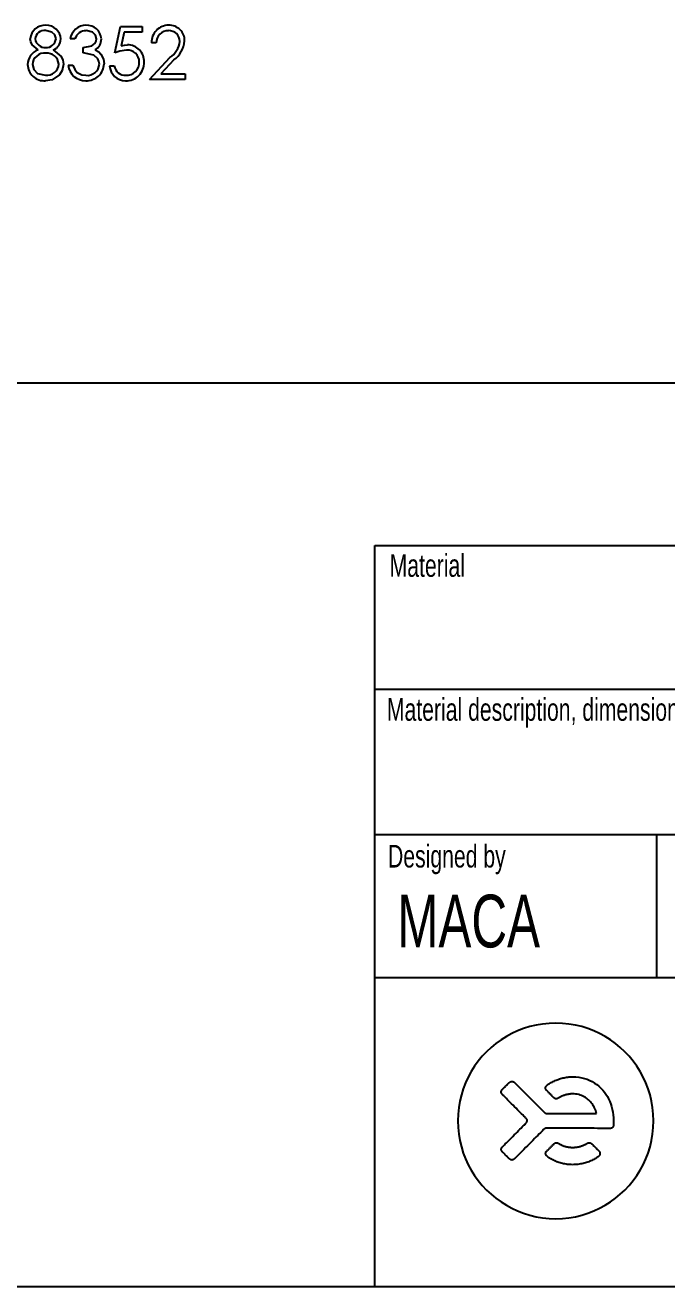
# Model space of a CAD drawing. Extents: x -9 to 415, y 5 to 292.
# Drawn here: x 202.2 to 244.8, y 4.7 to 88.3 of the extents above; entities that cross this region are included whole.
import ezdxf

# ---------------------------------------------------------------- set-up
doc = ezdxf.new("R2010")
doc.units = 0
doc.layers.get('0').update_dxf_attribs({"linetype": 'CONTINUOUS'})
doc.styles.add('SLDTEXTSTYLE2', font='TXT', dxfattribs={"width": 0.7})

msp = doc.modelspace()

# ---------------------------------------------------------------- linework, layer by layer
at = {"color": 7, "linetype": 'CONTINUOUS'}
for p, q in [((208.17, 86.478), (208.529, 88.228)), ((208.529, 88.228), (209.965, 88.228)), ((208.774, 87.869), (208.586, 86.949)), ((209.965, 87.869), (208.774, 87.869)), ((209.965, 88.228), (209.965, 87.869)), ((205.523, 87.42), (205.208, 87.42)), ((210.907, 87.151), (210.593, 87.151)), ((206.061, 86.478), (206.061, 86.837)), ((210.458, 84.728), (211.816, 86.177)), ((205.074, 85.67), (205.388, 85.67)), ((207.811, 85.626), (208.125, 85.626)), ((212.084, 86.022), (211.208, 85.087)), ((212.837, 84.728), (210.458, 84.728)), ((211.208, 85.087), (212.837, 85.087)), ((212.837, 85.087), (212.837, 84.728)), ((51.492, 64.603), (351.492, 64.603)), ((225.389, 53.819), (414.988, 53.819)), ((225.389, 4.66), (225.389, 53.819)), ((225.389, 44.282), (414.988, 44.282)), ((225.389, 34.66), (295.488, 34.66)), ((244.087, 25.16), (244.087, 34.66)), ((225.389, 25.16), (295.488, 25.16)), ((414.988, 4.66), (19.988, 4.66)), ((414.988, 4.66), (225.389, 4.66))]:
    msp.add_line(p, q, dxfattribs=at)
at = {"color": 179, "linetype": 'CONTINUOUS'}
for p, q in [((235.261, 21.786), (234.867, 21.634)), ((235.667, 21.912), (235.261, 21.786)), ((236.084, 22.012), (235.667, 21.912)), ((236.511, 22.084), (236.084, 22.012)), ((236.947, 22.129), (236.511, 22.084)), ((237.39, 22.144), (236.947, 22.129)), ((237.834, 22.129), (237.39, 22.144)), ((238.27, 22.084), (237.834, 22.129)), ((238.697, 22.012), (238.27, 22.084)), ((239.114, 21.912), (238.697, 22.012)), ((239.52, 21.786), (239.114, 21.912)), ((239.914, 21.634), (239.52, 21.786)), ((233.765, 21.036), (233.429, 20.792)), ((234.118, 21.258), (233.765, 21.036)), ((234.486, 21.458), (234.118, 21.258)), ((234.867, 21.634), (234.486, 21.458)), ((240.295, 21.458), (239.914, 21.634)), ((240.663, 21.258), (240.295, 21.458)), ((241.015, 21.036), (240.663, 21.258)), ((241.352, 20.792), (241.015, 21.036)), ((232.806, 20.244), (232.522, 19.942)), ((233.108, 20.528), (232.806, 20.244)), ((233.429, 20.792), (233.108, 20.528)), ((241.673, 20.528), (241.352, 20.792)), ((241.975, 20.244), (241.673, 20.528)), ((242.259, 19.942), (241.975, 20.244)), ((232.014, 19.285), (231.792, 18.932)), ((232.258, 19.622), (232.014, 19.285)), ((232.522, 19.942), (232.258, 19.622)), ((242.523, 19.622), (242.259, 19.942)), ((242.767, 19.285), (242.523, 19.622)), ((242.989, 18.932), (242.767, 19.285)), ((231.592, 18.565), (231.416, 18.183)), ((231.792, 18.932), (231.592, 18.565)), ((237.487, 18.386), (237.56, 18.413)), ((237.56, 18.413), (237.635, 18.439)), ((237.635, 18.439), (237.71, 18.463)), ((237.71, 18.463), (237.787, 18.485)), ((237.787, 18.485), (237.864, 18.505)), ((237.864, 18.505), (237.943, 18.523)), ((237.943, 18.523), (238.022, 18.539)), ((238.022, 18.539), (238.103, 18.553)), ((238.103, 18.553), (238.184, 18.564)), ((238.184, 18.564), (238.265, 18.573)), ((238.265, 18.573), (238.348, 18.58)), ((238.348, 18.58), (238.43, 18.584)), ((238.43, 18.584), (238.513, 18.585)), ((238.513, 18.585), (238.722, 18.578)), ((238.722, 18.578), (238.924, 18.557)), ((238.924, 18.557), (239.118, 18.523)), ((239.118, 18.523), (239.305, 18.476)), ((239.305, 18.476), (239.483, 18.417)), ((239.483, 18.417), (239.654, 18.346)), ((243.189, 18.565), (242.989, 18.932)), ((243.365, 18.183), (243.189, 18.565)), ((231.265, 17.789), (231.138, 17.383)), ((231.416, 18.183), (231.265, 17.789)), ((233.778, 17.593), (233.78, 17.609)), ((233.778, 17.577), (233.778, 17.593)), ((233.779, 17.561), (233.778, 17.577)), ((233.78, 17.609), (233.783, 17.624)), ((233.783, 17.624), (233.787, 17.64)), ((233.787, 17.64), (233.793, 17.656)), ((233.793, 17.656), (233.8, 17.672)), ((233.8, 17.672), (233.808, 17.688)), ((233.808, 17.688), (233.818, 17.704)), ((233.818, 17.704), (233.829, 17.72)), ((233.829, 17.72), (233.841, 17.736)), ((233.841, 17.736), (233.855, 17.752)), ((233.855, 17.752), (233.87, 17.768)), ((233.87, 17.768), (233.873, 17.77)), ((233.873, 17.77), (233.879, 17.776)), ((233.879, 17.776), (233.889, 17.786)), ((233.889, 17.786), (233.902, 17.799)), ((233.902, 17.799), (233.918, 17.814)), ((233.918, 17.814), (233.936, 17.833)), ((233.936, 17.833), (233.957, 17.853)), ((233.957, 17.853), (233.98, 17.875)), ((233.98, 17.875), (234.004, 17.899)), ((234.004, 17.899), (234.029, 17.924)), ((234.029, 17.924), (234.055, 17.949)), ((234.055, 17.949), (234.081, 17.975)), ((234.081, 17.975), (234.107, 18.001)), ((234.107, 18.001), (234.133, 18.026)), ((234.133, 18.026), (234.159, 18.051)), ((234.159, 18.051), (234.183, 18.075)), ((234.183, 18.075), (234.205, 18.097)), ((234.205, 18.097), (234.226, 18.118)), ((234.226, 18.118), (234.245, 18.136)), ((234.245, 18.136), (234.261, 18.152)), ((234.261, 18.152), (234.274, 18.165)), ((234.274, 18.165), (234.284, 18.174)), ((234.284, 18.174), (234.29, 18.18)), ((234.29, 18.18), (234.292, 18.182)), ((234.292, 18.182), (234.308, 18.198)), ((234.308, 18.198), (234.324, 18.212)), ((234.324, 18.212), (234.34, 18.224)), ((234.34, 18.224), (234.356, 18.236)), ((234.356, 18.236), (234.372, 18.246)), ((234.372, 18.246), (234.388, 18.255)), ((234.388, 18.255), (234.404, 18.263)), ((234.404, 18.263), (234.42, 18.269)), ((234.42, 18.269), (234.436, 18.274)), ((234.436, 18.274), (234.452, 18.278)), ((234.452, 18.278), (234.468, 18.28)), ((234.468, 18.28), (234.484, 18.281)), ((234.484, 18.281), (234.5, 18.281)), ((234.5, 18.281), (234.516, 18.279)), ((234.516, 18.279), (234.532, 18.276)), ((234.532, 18.276), (234.548, 18.272)), ((234.548, 18.272), (234.564, 18.266)), ((234.564, 18.266), (234.58, 18.259)), ((234.58, 18.259), (234.596, 18.251)), ((234.596, 18.251), (234.612, 18.241)), ((234.612, 18.241), (234.628, 18.23)), ((234.628, 18.23), (234.644, 18.218)), ((234.644, 18.218), (234.66, 18.204)), ((234.66, 18.204), (234.676, 18.188)), ((234.676, 18.188), (234.686, 18.179)), ((234.686, 18.179), (234.714, 18.15)), ((234.714, 18.15), (234.759, 18.105)), ((234.759, 18.105), (234.82, 18.045)), ((234.82, 18.045), (234.893, 17.971)), ((234.893, 17.971), (234.979, 17.885)), ((234.979, 17.885), (235.075, 17.789)), ((235.075, 17.789), (235.179, 17.685)), ((235.179, 17.685), (235.29, 17.574)), ((235.29, 17.574), (235.406, 17.458)), ((236.713, 17.839), (236.714, 17.854)), ((236.714, 17.825), (236.713, 17.839)), ((236.714, 17.854), (236.715, 17.867)), ((236.715, 17.81), (236.714, 17.825)), ((236.715, 17.867), (236.718, 17.881)), ((236.718, 17.795), (236.715, 17.81)), ((236.718, 17.881), (236.722, 17.894)), ((236.723, 17.78), (236.718, 17.795)), ((236.722, 17.894), (236.727, 17.907)), ((236.729, 17.765), (236.723, 17.78)), ((236.727, 17.907), (236.732, 17.92)), ((236.736, 17.749), (236.729, 17.765)), ((236.732, 17.92), (236.739, 17.932)), ((236.745, 17.734), (236.736, 17.749)), ((236.739, 17.932), (236.746, 17.944)), ((236.756, 17.718), (236.745, 17.734)), ((236.746, 17.944), (236.754, 17.956)), ((236.754, 17.956), (236.762, 17.967)), ((236.768, 17.702), (236.756, 17.718)), ((236.762, 17.967), (236.771, 17.977)), ((236.782, 17.686), (236.768, 17.702)), ((236.771, 17.977), (236.781, 17.988)), ((236.781, 17.988), (236.791, 17.997)), ((236.785, 17.683), (236.782, 17.686)), ((236.792, 17.676), (236.785, 17.683)), ((236.791, 17.997), (236.801, 18.007)), ((236.804, 17.664), (236.792, 17.676)), ((236.8, 18.008), (236.852, 18.046)), ((236.819, 17.648), (236.804, 17.664)), ((236.838, 17.629), (236.819, 17.648)), ((236.861, 17.607), (236.838, 17.629)), ((236.852, 18.046), (236.907, 18.085)), ((236.885, 17.582), (236.861, 17.607)), ((236.912, 17.554), (236.885, 17.582)), ((236.907, 18.085), (236.963, 18.122)), ((236.963, 18.122), (237.022, 18.159)), ((237.022, 18.159), (237.083, 18.195)), ((237.083, 18.195), (237.146, 18.23)), ((237.146, 18.23), (237.211, 18.263)), ((237.211, 18.263), (237.278, 18.296)), ((237.278, 18.296), (237.346, 18.328)), ((237.346, 18.328), (237.416, 18.358)), ((237.416, 18.358), (237.487, 18.386)), ((239.654, 18.346), (239.817, 18.264)), ((239.817, 18.264), (239.972, 18.172)), ((239.972, 18.172), (240.119, 18.069)), ((240.119, 18.069), (240.257, 17.957)), ((240.257, 17.957), (240.386, 17.836)), ((240.386, 17.836), (240.507, 17.706)), ((240.507, 17.706), (240.619, 17.569)), ((240.619, 17.569), (240.721, 17.424)), ((243.516, 17.789), (243.365, 18.183)), ((243.643, 17.383), (243.516, 17.789)), ((231.038, 16.966), (230.966, 16.539)), ((231.138, 17.383), (231.038, 16.966)), ((233.782, 17.545), (233.779, 17.561)), ((233.785, 17.529), (233.782, 17.545)), ((233.791, 17.513), (233.785, 17.529)), ((233.797, 17.497), (233.791, 17.513)), ((233.805, 17.481), (233.797, 17.497)), ((233.814, 17.465), (233.805, 17.481)), ((233.824, 17.449), (233.814, 17.465)), ((233.835, 17.433), (233.824, 17.449)), ((233.848, 17.417), (233.835, 17.433)), ((233.862, 17.401), (233.848, 17.417)), ((233.877, 17.385), (233.862, 17.401)), ((233.885, 17.377), (233.877, 17.385)), ((233.908, 17.354), (233.885, 17.377)), ((233.945, 17.317), (233.908, 17.354)), ((233.994, 17.268), (233.945, 17.317)), ((234.054, 17.208), (233.994, 17.268)), ((234.123, 17.138), (234.054, 17.208)), ((234.2, 17.06), (234.123, 17.138)), ((234.285, 16.976), (234.2, 17.06)), ((234.375, 16.886), (234.285, 16.976)), ((234.469, 16.791), (234.375, 16.886)), ((234.565, 16.694), (234.469, 16.791)), ((235.406, 17.458), (235.525, 17.339)), ((235.525, 17.339), (235.646, 17.218)), ((235.646, 17.218), (235.767, 17.097)), ((235.767, 17.097), (235.887, 16.978)), ((235.887, 16.978), (236.003, 16.862)), ((236.003, 16.862), (236.113, 16.751)), ((236.113, 16.751), (236.218, 16.647)), ((236.941, 17.525), (236.912, 17.554)), ((236.971, 17.495), (236.941, 17.525)), ((237.002, 17.464), (236.971, 17.495)), ((237.033, 17.432), (237.002, 17.464)), ((237.064, 17.4), (237.033, 17.432)), ((237.095, 17.369), (237.064, 17.4)), ((237.125, 17.339), (237.095, 17.369)), ((237.154, 17.31), (237.125, 17.339)), ((237.181, 17.283), (237.154, 17.31)), ((237.205, 17.258), (237.181, 17.283)), ((237.228, 17.235), (237.205, 17.258)), ((237.247, 17.216), (237.228, 17.235)), ((237.262, 17.2), (237.247, 17.216)), ((237.274, 17.188), (237.262, 17.2)), ((237.281, 17.181), (237.274, 17.188)), ((237.284, 17.178), (237.281, 17.181)), ((237.294, 17.169), (237.284, 17.178)), ((237.304, 17.16), (237.294, 17.169)), ((237.315, 17.153), (237.304, 17.16)), ((237.326, 17.146), (237.315, 17.153)), ((237.337, 17.14), (237.326, 17.146)), ((237.349, 17.134), (237.337, 17.14)), ((237.36, 17.13), (237.349, 17.134)), ((237.372, 17.126), (237.36, 17.13)), ((237.384, 17.124), (237.372, 17.126)), ((237.396, 17.122), (237.384, 17.124)), ((237.408, 17.12), (237.396, 17.122)), ((237.42, 17.12), (237.408, 17.12)), ((237.432, 17.12), (237.42, 17.12)), ((237.444, 17.121), (237.432, 17.12)), ((237.456, 17.123), (237.444, 17.121)), ((237.468, 17.125), (237.456, 17.123)), ((237.48, 17.128), (237.468, 17.125)), ((237.492, 17.132), (237.48, 17.128)), ((237.503, 17.136), (237.492, 17.132)), ((237.515, 17.141), (237.503, 17.136)), ((237.526, 17.146), (237.515, 17.141)), ((237.537, 17.152), (237.526, 17.146)), ((237.548, 17.159), (237.537, 17.152)), ((237.558, 17.166), (237.548, 17.159)), ((237.588, 17.184), (237.559, 17.165)), ((237.559, 17.165), (237.559, 17.166)), ((237.559, 17.166), (237.559, 17.166)), ((237.559, 17.166), (237.559, 17.166)), ((237.559, 17.166), (237.559, 17.166)), ((237.559, 17.165), (237.559, 17.165)), ((237.559, 17.165), (237.559, 17.165)), ((237.619, 17.202), (237.588, 17.184)), ((237.651, 17.221), (237.619, 17.202)), ((237.685, 17.239), (237.651, 17.221)), ((237.72, 17.257), (237.685, 17.239)), ((237.757, 17.274), (237.72, 17.257)), ((237.794, 17.291), (237.757, 17.274)), ((237.833, 17.307), (237.794, 17.291)), ((237.872, 17.322), (237.833, 17.307)), ((237.913, 17.337), (237.872, 17.322)), ((237.954, 17.352), (237.913, 17.337)), ((237.996, 17.365), (237.954, 17.352)), ((238.038, 17.378), (237.996, 17.365)), ((238.081, 17.39), (238.038, 17.378)), ((238.124, 17.401), (238.081, 17.39)), ((238.167, 17.411), (238.124, 17.401)), ((238.211, 17.42), (238.167, 17.411)), ((238.254, 17.428), (238.211, 17.42)), ((238.297, 17.435), (238.254, 17.428)), ((238.34, 17.441), (238.297, 17.435)), ((238.383, 17.445), (238.34, 17.441)), ((238.425, 17.449), (238.383, 17.445)), ((238.466, 17.451), (238.425, 17.449)), ((238.507, 17.451), (238.466, 17.451)), ((238.616, 17.448), (238.507, 17.451)), ((238.722, 17.438), (238.616, 17.448)), ((238.823, 17.423), (238.722, 17.438)), ((238.921, 17.401), (238.823, 17.423)), ((239.015, 17.374), (238.921, 17.401)), ((239.106, 17.342), (239.015, 17.374)), ((239.192, 17.305), (239.106, 17.342)), ((239.275, 17.263), (239.192, 17.305)), ((239.354, 17.216), (239.275, 17.263)), ((239.43, 17.166), (239.354, 17.216)), ((239.501, 17.111), (239.43, 17.166)), ((239.569, 17.052), (239.501, 17.111)), ((239.633, 16.991), (239.569, 17.052)), ((239.693, 16.926), (239.633, 16.991)), ((239.75, 16.858), (239.693, 16.926)), ((239.802, 16.787), (239.75, 16.858)), ((239.851, 16.714), (239.802, 16.787)), ((240.721, 17.424), (240.815, 17.272)), ((240.815, 17.272), (240.899, 17.114)), ((240.899, 17.114), (240.975, 16.95)), ((240.975, 16.95), (241.04, 16.78)), ((241.04, 16.78), (241.096, 16.606)), ((243.742, 16.966), (243.643, 17.383)), ((243.815, 16.539), (243.742, 16.966)), ((230.922, 16.104), (230.907, 15.66)), ((230.966, 16.539), (230.922, 16.104)), ((234.663, 16.596), (234.565, 16.694)), ((234.761, 16.498), (234.663, 16.596)), ((234.858, 16.401), (234.761, 16.498)), ((234.952, 16.306), (234.858, 16.401)), ((235.042, 16.216), (234.952, 16.306)), ((235.126, 16.132), (235.042, 16.216)), ((235.204, 16.054), (235.126, 16.132)), ((235.273, 15.984), (235.204, 16.054)), ((235.333, 15.924), (235.273, 15.984)), ((235.382, 15.875), (235.333, 15.924)), ((236.218, 16.647), (236.313, 16.551)), ((236.313, 16.551), (236.399, 16.465)), ((236.399, 16.465), (236.473, 16.391)), ((236.473, 16.391), (236.533, 16.331)), ((236.533, 16.331), (236.578, 16.286)), ((236.578, 16.286), (236.607, 16.257)), ((236.607, 16.257), (236.617, 16.248)), ((236.617, 16.248), (236.624, 16.241)), ((236.624, 16.241), (236.63, 16.234)), ((236.63, 16.234), (236.637, 16.227)), ((236.637, 16.227), (236.643, 16.221)), ((236.643, 16.221), (236.65, 16.215)), ((236.65, 16.215), (236.656, 16.21)), ((236.656, 16.21), (236.662, 16.204)), ((236.662, 16.204), (236.669, 16.199)), ((236.669, 16.199), (236.675, 16.194)), ((236.675, 16.194), (236.682, 16.189)), ((236.682, 16.189), (236.688, 16.185)), ((236.688, 16.185), (236.695, 16.181)), ((236.695, 16.181), (236.702, 16.177)), ((236.702, 16.177), (236.709, 16.173)), ((236.709, 16.173), (236.717, 16.17)), ((236.717, 16.17), (236.725, 16.167)), ((236.725, 16.167), (236.733, 16.165)), ((236.733, 16.165), (236.742, 16.163)), ((236.742, 16.163), (236.752, 16.161)), ((236.752, 16.161), (236.761, 16.159)), ((236.761, 16.159), (236.772, 16.158)), ((236.772, 16.158), (236.782, 16.157)), ((236.782, 16.157), (236.794, 16.156)), ((236.794, 16.156), (236.806, 16.156)), ((236.806, 16.156), (236.835, 16.156)), ((236.835, 16.156), (236.893, 16.156)), ((236.893, 16.156), (236.977, 16.156)), ((236.977, 16.156), (237.086, 16.157)), ((237.086, 16.157), (237.215, 16.157)), ((237.215, 16.157), (237.363, 16.157)), ((237.363, 16.157), (237.527, 16.157)), ((237.527, 16.157), (237.703, 16.157)), ((237.703, 16.157), (237.89, 16.157)), ((237.89, 16.157), (238.085, 16.158)), ((238.085, 16.158), (238.284, 16.158)), ((238.284, 16.158), (238.486, 16.158)), ((238.486, 16.158), (238.687, 16.158)), ((238.687, 16.158), (238.885, 16.158)), ((238.885, 16.158), (239.077, 16.159)), ((239.077, 16.159), (239.26, 16.159)), ((239.26, 16.159), (239.432, 16.159)), ((239.432, 16.159), (239.589, 16.159)), ((239.589, 16.159), (239.73, 16.159)), ((239.73, 16.159), (239.851, 16.159)), ((239.896, 16.639), (239.851, 16.714)), ((239.851, 16.159), (239.95, 16.16)), ((239.938, 16.562), (239.896, 16.639)), ((239.975, 16.484), (239.938, 16.562)), ((239.95, 16.16), (240.025, 16.16)), ((240.009, 16.404), (239.975, 16.484)), ((240.039, 16.323), (240.009, 16.404)), ((240.025, 16.16), (240.071, 16.16)), ((240.065, 16.242), (240.039, 16.323)), ((240.087, 16.16), (240.065, 16.242)), ((240.071, 16.16), (240.087, 16.16)), ((241.096, 16.606), (241.142, 16.428)), ((241.142, 16.428), (241.178, 16.246)), ((241.178, 16.246), (241.204, 16.06)), ((241.204, 16.06), (241.219, 15.873)), ((243.859, 16.104), (243.815, 16.539)), ((243.874, 15.66), (243.859, 16.104)), ((230.907, 15.66), (230.922, 15.216)), ((230.922, 15.216), (230.966, 14.78)), ((234.926, 15.014), (235.014, 15.101)), ((235.014, 15.101), (235.096, 15.184)), ((235.096, 15.184), (235.172, 15.26)), ((235.172, 15.26), (235.239, 15.328)), ((235.239, 15.328), (235.298, 15.386)), ((235.298, 15.386), (235.345, 15.434)), ((235.345, 15.434), (235.381, 15.47)), ((235.381, 15.47), (235.403, 15.492)), ((235.419, 15.838), (235.382, 15.875)), ((235.403, 15.492), (235.411, 15.5)), ((235.411, 15.5), (235.421, 15.511)), ((235.442, 15.815), (235.419, 15.838)), ((235.421, 15.511), (235.431, 15.522)), ((235.431, 15.522), (235.44, 15.533)), ((235.44, 15.533), (235.449, 15.545)), ((235.45, 15.807), (235.442, 15.815)), ((235.449, 15.545), (235.457, 15.558)), ((235.46, 15.796), (235.45, 15.807)), ((235.457, 15.558), (235.465, 15.57)), ((235.469, 15.785), (235.46, 15.796)), ((235.465, 15.57), (235.471, 15.583)), ((235.476, 15.773), (235.469, 15.785)), ((235.471, 15.583), (235.477, 15.597)), ((235.482, 15.76), (235.476, 15.773)), ((235.477, 15.597), (235.483, 15.61)), ((235.488, 15.747), (235.482, 15.76)), ((235.483, 15.61), (235.487, 15.624)), ((235.487, 15.624), (235.491, 15.638)), ((235.492, 15.734), (235.488, 15.747)), ((235.491, 15.638), (235.494, 15.652)), ((235.495, 15.721), (235.492, 15.734)), ((235.494, 15.652), (235.496, 15.666)), ((235.496, 15.707), (235.495, 15.721)), ((235.497, 15.694), (235.496, 15.707)), ((235.496, 15.666), (235.497, 15.68)), ((235.497, 15.68), (235.497, 15.694)), ((236.593, 15.084), (236.565, 15.056)), ((236.603, 15.094), (236.593, 15.084)), ((236.611, 15.102), (236.603, 15.094)), ((236.62, 15.11), (236.611, 15.102)), ((236.628, 15.117), (236.62, 15.11)), ((236.636, 15.124), (236.628, 15.117)), ((236.644, 15.13), (236.636, 15.124)), ((236.652, 15.136), (236.644, 15.13)), ((236.66, 15.142), (236.652, 15.136)), ((236.669, 15.147), (236.66, 15.142)), ((236.677, 15.152), (236.669, 15.147)), ((236.685, 15.156), (236.677, 15.152)), ((236.693, 15.161), (236.685, 15.156)), ((236.702, 15.164), (236.693, 15.161)), ((236.71, 15.168), (236.702, 15.164)), ((236.719, 15.171), (236.71, 15.168)), ((236.728, 15.173), (236.719, 15.171)), ((236.736, 15.176), (236.728, 15.173)), ((236.745, 15.178), (236.736, 15.176)), ((236.755, 15.18), (236.745, 15.178)), ((236.764, 15.181), (236.755, 15.18)), ((236.773, 15.182), (236.764, 15.181)), ((236.783, 15.183), (236.773, 15.182)), ((236.793, 15.184), (236.783, 15.183)), ((236.803, 15.184), (236.793, 15.184)), ((236.813, 15.185), (236.803, 15.184)), ((236.846, 15.184), (236.813, 15.185)), ((236.917, 15.184), (236.846, 15.184)), ((237.023, 15.184), (236.917, 15.184)), ((237.159, 15.183), (237.023, 15.184)), ((237.323, 15.182), (237.159, 15.183)), ((237.51, 15.181), (237.323, 15.182)), ((237.718, 15.18), (237.51, 15.181)), ((237.943, 15.178), (237.718, 15.18)), ((238.181, 15.177), (237.943, 15.178)), ((238.429, 15.176), (238.181, 15.177)), ((238.684, 15.174), (238.429, 15.176)), ((238.941, 15.173), (238.684, 15.174)), ((239.198, 15.171), (238.941, 15.173)), ((239.45, 15.17), (239.198, 15.171)), ((239.696, 15.168), (239.45, 15.17)), ((239.93, 15.167), (239.696, 15.168)), ((240.15, 15.166), (239.93, 15.167)), ((240.351, 15.164), (240.15, 15.166)), ((240.532, 15.163), (240.351, 15.164)), ((240.687, 15.162), (240.532, 15.163)), ((240.814, 15.162), (240.687, 15.162)), ((240.909, 15.161), (240.814, 15.162)), ((240.968, 15.161), (240.909, 15.161)), ((240.989, 15.161), (240.968, 15.161)), ((241.004, 15.161), (240.989, 15.161)), ((241.019, 15.162), (241.004, 15.161)), ((241.033, 15.164), (241.019, 15.162)), ((241.047, 15.166), (241.033, 15.164)), ((241.061, 15.169), (241.047, 15.166)), ((241.074, 15.173), (241.061, 15.169)), ((241.087, 15.177), (241.074, 15.173)), ((241.099, 15.182), (241.087, 15.177)), ((241.111, 15.188), (241.099, 15.182)), ((241.123, 15.195), (241.111, 15.188)), ((241.134, 15.202), (241.123, 15.195)), ((241.144, 15.21), (241.134, 15.202)), ((241.154, 15.218), (241.144, 15.21)), ((241.163, 15.227), (241.154, 15.218)), ((241.171, 15.238), (241.163, 15.227)), ((241.179, 15.248), (241.171, 15.238)), ((241.187, 15.26), (241.179, 15.248)), ((241.193, 15.272), (241.187, 15.26)), ((241.199, 15.285), (241.193, 15.272)), ((241.204, 15.298), (241.199, 15.285)), ((241.209, 15.313), (241.204, 15.298)), ((241.213, 15.328), (241.209, 15.313)), ((241.215, 15.344), (241.213, 15.328)), ((241.218, 15.36), (241.215, 15.344)), ((241.219, 15.45), (241.218, 15.435)), ((241.218, 15.435), (241.218, 15.421)), ((241.218, 15.421), (241.218, 15.406)), ((241.218, 15.406), (241.218, 15.391)), ((241.218, 15.391), (241.218, 15.376)), ((241.218, 15.376), (241.218, 15.36)), ((241.219, 15.873), (241.224, 15.683)), ((241.22, 15.492), (241.219, 15.478)), ((241.219, 15.478), (241.219, 15.464)), ((241.219, 15.464), (241.219, 15.45)), ((241.221, 15.519), (241.22, 15.505)), ((241.22, 15.505), (241.22, 15.492)), ((241.222, 15.559), (241.221, 15.546)), ((241.221, 15.546), (241.221, 15.532)), ((241.221, 15.532), (241.221, 15.519)), ((241.223, 15.585), (241.222, 15.572)), ((241.222, 15.572), (241.222, 15.559)), ((241.224, 15.622), (241.223, 15.61)), ((241.223, 15.61), (241.223, 15.597)), ((241.223, 15.597), (241.223, 15.585)), ((241.224, 15.683), (241.224, 15.671)), ((241.224, 15.671), (241.224, 15.659)), ((241.224, 15.659), (241.224, 15.647)), ((241.224, 15.647), (241.224, 15.635)), ((241.224, 15.635), (241.224, 15.622)), ((243.815, 14.78), (243.859, 15.216)), ((243.859, 15.216), (243.874, 15.66)), ((230.966, 14.78), (231.038, 14.353)), ((231.038, 14.353), (231.138, 13.936)), ((234.118, 14.202), (234.193, 14.278)), ((234.193, 14.278), (234.276, 14.361)), ((234.276, 14.361), (234.363, 14.449)), ((234.363, 14.449), (234.455, 14.541)), ((234.455, 14.541), (234.549, 14.635)), ((234.549, 14.635), (234.645, 14.731)), ((234.645, 14.731), (234.74, 14.827)), ((234.74, 14.827), (234.834, 14.922)), ((234.834, 14.922), (234.926, 15.014)), ((235.757, 14.247), (235.636, 14.126)), ((235.875, 14.366), (235.757, 14.247)), ((235.991, 14.482), (235.875, 14.366)), ((236.102, 14.592), (235.991, 14.482)), ((236.205, 14.696), (236.102, 14.592)), ((236.301, 14.792), (236.205, 14.696)), ((236.386, 14.877), (236.301, 14.792)), ((236.46, 14.951), (236.386, 14.877)), ((236.52, 15.011), (236.46, 14.951)), ((236.565, 15.056), (236.52, 15.011)), ((243.643, 13.936), (243.742, 14.353)), ((243.742, 14.353), (243.815, 14.78)), ((231.138, 13.936), (231.265, 13.53)), ((231.265, 13.53), (231.416, 13.136)), ((233.782, 13.77), (233.783, 13.786)), ((233.783, 13.754), (233.782, 13.77)), ((233.783, 13.786), (233.785, 13.802)), ((233.785, 13.738), (233.783, 13.754)), ((233.785, 13.802), (233.788, 13.818)), ((233.788, 13.723), (233.785, 13.738)), ((233.788, 13.818), (233.793, 13.834)), ((233.793, 13.707), (233.788, 13.723)), ((233.793, 13.834), (233.799, 13.85)), ((233.798, 13.691), (233.793, 13.707)), ((233.806, 13.675), (233.798, 13.691)), ((233.799, 13.85), (233.806, 13.866)), ((233.806, 13.866), (233.815, 13.882)), ((233.814, 13.659), (233.806, 13.675)), ((233.824, 13.643), (233.814, 13.659)), ((233.815, 13.882), (233.825, 13.898)), ((233.836, 13.627), (233.824, 13.643)), ((233.825, 13.898), (233.836, 13.914)), ((233.836, 13.914), (233.849, 13.93)), ((233.848, 13.611), (233.836, 13.627)), ((233.862, 13.595), (233.848, 13.611)), ((233.849, 13.93), (233.863, 13.946)), ((233.877, 13.579), (233.862, 13.595)), ((233.863, 13.946), (233.878, 13.962)), ((233.879, 13.577), (233.877, 13.579)), ((233.878, 13.962), (233.886, 13.97)), ((233.885, 13.571), (233.879, 13.577)), ((233.895, 13.561), (233.885, 13.571)), ((233.886, 13.97), (233.908, 13.992)), ((233.908, 13.548), (233.895, 13.561)), ((233.908, 13.992), (233.944, 14.028)), ((233.924, 13.532), (233.908, 13.548)), ((233.942, 13.514), (233.924, 13.532)), ((233.962, 13.494), (233.942, 13.514)), ((233.944, 14.028), (233.992, 14.076)), ((233.985, 13.471), (233.962, 13.494)), ((234.008, 13.448), (233.985, 13.471)), ((233.992, 14.076), (234.05, 14.134)), ((234.033, 13.423), (234.008, 13.448)), ((234.059, 13.397), (234.033, 13.423)), ((234.05, 14.134), (234.118, 14.202)), ((234.085, 13.372), (234.059, 13.397)), ((234.971, 13.461), (234.886, 13.375)), ((235.067, 13.556), (234.971, 13.461)), ((235.17, 13.66), (235.067, 13.556)), ((235.281, 13.771), (235.17, 13.66)), ((235.396, 13.887), (235.281, 13.771)), ((235.515, 14.006), (235.396, 13.887)), ((235.636, 14.126), (235.515, 14.006)), ((236.723, 13.529), (236.725, 13.543)), ((236.723, 13.515), (236.723, 13.529)), ((236.723, 13.501), (236.723, 13.515)), ((236.724, 13.487), (236.723, 13.501)), ((236.726, 13.473), (236.724, 13.487)), ((236.725, 13.543), (236.727, 13.556)), ((236.728, 13.458), (236.726, 13.473)), ((236.727, 13.556), (236.73, 13.568)), ((236.731, 13.444), (236.728, 13.458)), ((236.73, 13.568), (236.733, 13.58)), ((236.734, 13.431), (236.731, 13.444)), ((236.733, 13.58), (236.738, 13.591)), ((236.739, 13.417), (236.734, 13.431)), ((236.738, 13.591), (236.743, 13.602)), ((236.743, 13.404), (236.739, 13.417)), ((236.743, 13.602), (236.749, 13.611)), ((236.749, 13.392), (236.743, 13.404)), ((236.749, 13.611), (236.757, 13.619)), ((236.755, 13.38), (236.749, 13.392)), ((236.757, 13.619), (236.759, 13.622)), ((236.759, 13.622), (236.768, 13.63)), ((236.768, 13.63), (236.781, 13.643)), ((236.781, 13.643), (236.798, 13.66)), ((236.798, 13.66), (236.82, 13.682)), ((236.82, 13.682), (236.844, 13.706)), ((236.844, 13.706), (236.872, 13.734)), ((236.872, 13.734), (236.902, 13.763)), ((236.902, 13.763), (236.934, 13.795)), ((236.934, 13.795), (236.968, 13.829)), ((236.968, 13.829), (237.002, 13.863)), ((237.002, 13.863), (237.037, 13.898)), ((237.037, 13.898), (237.072, 13.932)), ((237.072, 13.932), (237.107, 13.967)), ((237.107, 13.967), (237.14, 14)), ((237.14, 14), (237.172, 14.032)), ((237.172, 14.032), (237.203, 14.062)), ((237.203, 14.062), (237.23, 14.089)), ((237.23, 14.089), (237.255, 14.114)), ((237.255, 14.114), (237.276, 14.135)), ((237.276, 14.135), (237.294, 14.152)), ((237.294, 14.152), (237.307, 14.165)), ((237.307, 14.165), (237.315, 14.173)), ((237.315, 14.173), (237.318, 14.176)), ((237.318, 14.176), (237.324, 14.182)), ((237.324, 14.182), (237.331, 14.188)), ((237.331, 14.188), (237.339, 14.192)), ((237.339, 14.192), (237.348, 14.197)), ((237.348, 14.197), (237.357, 14.2)), ((237.357, 14.2), (237.367, 14.204)), ((237.367, 14.204), (237.377, 14.206)), ((237.377, 14.206), (237.388, 14.208)), ((237.388, 14.208), (237.399, 14.21)), ((237.399, 14.21), (237.41, 14.211)), ((237.41, 14.211), (237.422, 14.212)), ((237.422, 14.212), (237.434, 14.212)), ((237.434, 14.212), (237.445, 14.211)), ((237.445, 14.211), (237.457, 14.21)), ((237.457, 14.21), (237.469, 14.209)), ((237.469, 14.209), (237.481, 14.207)), ((237.481, 14.207), (237.492, 14.205)), ((237.492, 14.205), (237.504, 14.203)), ((237.504, 14.203), (237.515, 14.2)), ((237.515, 14.2), (237.526, 14.196)), ((237.526, 14.196), (237.536, 14.192)), ((237.536, 14.192), (237.546, 14.188)), ((237.546, 14.188), (237.556, 14.184)), ((237.556, 14.184), (237.564, 14.179)), ((237.564, 14.179), (237.598, 14.159)), ((237.598, 14.159), (237.631, 14.14)), ((237.631, 14.14), (237.665, 14.121)), ((237.665, 14.121), (237.7, 14.103)), ((237.7, 14.103), (237.735, 14.085)), ((237.735, 14.085), (237.77, 14.068)), ((237.77, 14.068), (237.806, 14.052)), ((237.806, 14.052), (237.843, 14.036)), ((237.843, 14.036), (237.88, 14.021)), ((237.88, 14.021), (237.917, 14.007)), ((237.917, 14.007), (237.955, 13.993)), ((237.955, 13.993), (237.994, 13.981)), ((237.994, 13.981), (238.034, 13.969)), ((238.034, 13.969), (238.074, 13.958)), ((238.074, 13.958), (238.115, 13.947)), ((238.115, 13.947), (238.156, 13.938)), ((238.156, 13.938), (238.199, 13.93)), ((238.199, 13.93), (238.242, 13.922)), ((238.242, 13.922), (238.285, 13.916)), ((238.285, 13.916), (238.33, 13.911)), ((238.33, 13.911), (238.376, 13.907)), ((238.376, 13.907), (238.422, 13.904)), ((238.422, 13.904), (238.469, 13.902)), ((238.469, 13.902), (238.517, 13.901)), ((238.517, 13.901), (238.567, 13.902)), ((238.567, 13.902), (238.616, 13.904)), ((238.616, 13.904), (238.663, 13.907)), ((238.663, 13.907), (238.71, 13.911)), ((238.71, 13.911), (238.756, 13.917)), ((238.756, 13.917), (238.801, 13.923)), ((238.801, 13.923), (238.846, 13.931)), ((238.846, 13.931), (238.889, 13.94)), ((238.889, 13.94), (238.932, 13.949)), ((238.932, 13.949), (238.974, 13.959)), ((238.974, 13.959), (239.014, 13.971)), ((239.014, 13.971), (239.055, 13.983)), ((239.055, 13.983), (239.094, 13.996)), ((239.094, 13.996), (239.132, 14.009)), ((239.132, 14.009), (239.17, 14.023)), ((239.17, 14.023), (239.207, 14.038)), ((239.207, 14.038), (239.243, 14.054)), ((239.243, 14.054), (239.278, 14.07)), ((239.278, 14.07), (239.313, 14.086)), ((239.313, 14.086), (239.347, 14.103)), ((239.347, 14.103), (239.38, 14.12)), ((239.38, 14.12), (239.412, 14.138)), ((239.412, 14.138), (239.444, 14.155)), ((239.444, 14.155), (239.475, 14.174)), ((239.475, 14.174), (239.484, 14.18)), ((239.484, 14.18), (239.494, 14.186)), ((239.494, 14.186), (239.504, 14.191)), ((239.504, 14.191), (239.515, 14.196)), ((239.515, 14.196), (239.527, 14.201)), ((239.527, 14.201), (239.539, 14.204)), ((239.539, 14.204), (239.551, 14.207)), ((239.551, 14.207), (239.563, 14.21)), ((239.563, 14.21), (239.576, 14.212)), ((239.576, 14.212), (239.588, 14.214)), ((239.588, 14.214), (239.601, 14.215)), ((239.601, 14.215), (239.614, 14.215)), ((239.614, 14.215), (239.627, 14.215)), ((239.627, 14.215), (239.639, 14.214)), ((239.639, 14.214), (239.651, 14.212)), ((239.651, 14.212), (239.663, 14.21)), ((239.663, 14.21), (239.675, 14.208)), ((239.675, 14.208), (239.686, 14.205)), ((239.686, 14.205), (239.697, 14.201)), ((239.697, 14.201), (239.707, 14.196)), ((239.707, 14.196), (239.717, 14.191)), ((239.717, 14.191), (239.726, 14.185)), ((239.726, 14.185), (239.734, 14.179)), ((239.734, 14.179), (239.742, 14.172)), ((239.742, 14.172), (239.744, 14.169)), ((239.744, 14.169), (239.752, 14.162)), ((239.752, 14.162), (239.764, 14.149)), ((239.764, 14.149), (239.781, 14.133)), ((239.781, 14.133), (239.801, 14.113)), ((239.801, 14.113), (239.824, 14.09)), ((239.824, 14.09), (239.85, 14.064)), ((239.85, 14.064), (239.879, 14.036)), ((239.879, 14.036), (239.909, 14.006)), ((239.909, 14.006), (239.941, 13.975)), ((239.941, 13.975), (239.973, 13.943)), ((239.973, 13.943), (240.006, 13.91)), ((240.006, 13.91), (240.039, 13.878)), ((240.039, 13.878), (240.072, 13.846)), ((240.072, 13.846), (240.103, 13.814)), ((240.103, 13.814), (240.133, 13.784)), ((240.133, 13.784), (240.162, 13.756)), ((240.162, 13.756), (240.188, 13.731)), ((240.188, 13.731), (240.211, 13.708)), ((240.211, 13.708), (240.231, 13.688)), ((240.231, 13.688), (240.248, 13.671)), ((240.248, 13.671), (240.26, 13.659)), ((240.26, 13.659), (240.268, 13.652)), ((240.268, 13.652), (240.271, 13.649)), ((240.271, 13.649), (240.28, 13.639)), ((240.28, 13.639), (240.288, 13.628)), ((240.288, 13.628), (240.296, 13.616)), ((240.301, 13.389), (240.294, 13.375)), ((240.296, 13.616), (240.302, 13.603)), ((240.307, 13.404), (240.301, 13.389)), ((240.302, 13.603), (240.308, 13.59)), ((240.312, 13.419), (240.307, 13.404)), ((240.308, 13.59), (240.313, 13.576)), ((240.316, 13.434), (240.312, 13.419)), ((240.313, 13.576), (240.317, 13.561)), ((240.319, 13.45), (240.316, 13.434)), ((240.317, 13.561), (240.32, 13.546)), ((240.321, 13.466), (240.319, 13.45)), ((240.32, 13.546), (240.322, 13.53)), ((240.323, 13.482), (240.321, 13.466)), ((240.322, 13.53), (240.323, 13.514)), ((240.323, 13.514), (240.323, 13.498)), ((240.323, 13.498), (240.323, 13.482)), ((243.365, 13.136), (243.516, 13.53)), ((243.516, 13.53), (243.643, 13.936)), ((231.416, 13.136), (231.592, 12.755)), ((231.592, 12.755), (231.792, 12.387)), ((234.11, 13.346), (234.085, 13.372)), ((234.136, 13.32), (234.11, 13.346)), ((234.161, 13.296), (234.136, 13.32)), ((234.184, 13.272), (234.161, 13.296)), ((234.207, 13.25), (234.184, 13.272)), ((234.227, 13.229), (234.207, 13.25)), ((234.245, 13.211), (234.227, 13.229)), ((234.261, 13.195), (234.245, 13.211)), ((234.274, 13.182), (234.261, 13.195)), ((234.284, 13.172), (234.274, 13.182)), ((234.29, 13.166), (234.284, 13.172)), ((234.292, 13.164), (234.29, 13.166)), ((234.308, 13.149), (234.292, 13.164)), ((234.324, 13.135), (234.308, 13.149)), ((234.34, 13.122), (234.324, 13.135)), ((234.355, 13.111), (234.34, 13.122)), ((234.371, 13.101), (234.355, 13.111)), ((234.387, 13.092), (234.371, 13.101)), ((234.402, 13.084), (234.387, 13.092)), ((234.418, 13.078), (234.402, 13.084)), ((234.434, 13.073), (234.418, 13.078)), ((234.449, 13.069), (234.434, 13.073)), ((234.465, 13.067), (234.449, 13.069)), ((234.48, 13.066), (234.465, 13.067)), ((234.496, 13.066), (234.48, 13.066)), ((234.512, 13.068), (234.496, 13.066)), ((234.527, 13.07), (234.512, 13.068)), ((234.543, 13.075), (234.527, 13.07)), ((234.558, 13.08), (234.543, 13.075)), ((234.574, 13.087), (234.558, 13.08)), ((234.59, 13.096), (234.574, 13.087)), ((234.605, 13.106), (234.59, 13.096)), ((234.621, 13.117), (234.605, 13.106)), ((234.637, 13.129), (234.621, 13.117)), ((234.653, 13.143), (234.637, 13.129)), ((234.669, 13.158), (234.653, 13.143)), ((234.679, 13.168), (234.669, 13.158)), ((234.707, 13.196), (234.679, 13.168)), ((234.752, 13.242), (234.707, 13.196)), ((234.812, 13.302), (234.752, 13.242)), ((234.886, 13.375), (234.812, 13.302)), ((236.761, 13.369), (236.755, 13.38)), ((236.768, 13.359), (236.761, 13.369)), ((236.776, 13.35), (236.768, 13.359)), ((236.784, 13.343), (236.776, 13.35)), ((236.792, 13.336), (236.784, 13.343)), ((236.844, 13.297), (236.792, 13.336)), ((236.897, 13.258), (236.844, 13.297)), ((236.952, 13.221), (236.897, 13.258)), ((237.009, 13.184), (236.952, 13.221)), ((237.068, 13.148), (237.009, 13.184)), ((237.129, 13.112), (237.068, 13.148)), ((237.191, 13.079), (237.129, 13.112)), ((237.256, 13.046), (237.191, 13.079)), ((237.322, 13.014), (237.256, 13.046)), ((237.39, 12.984), (237.322, 13.014)), ((237.459, 12.955), (237.39, 12.984)), ((237.53, 12.928), (237.459, 12.955)), ((237.603, 12.903), (237.53, 12.928)), ((237.677, 12.879), (237.603, 12.903)), ((237.753, 12.857), (237.677, 12.879)), ((237.831, 12.837), (237.753, 12.857)), ((237.91, 12.819), (237.831, 12.837)), ((237.991, 12.803), (237.91, 12.819)), ((238.073, 12.789), (237.991, 12.803)), ((238.157, 12.778), (238.073, 12.789)), ((238.243, 12.769), (238.157, 12.778)), ((238.329, 12.762), (238.243, 12.769)), ((238.418, 12.758), (238.329, 12.762)), ((238.507, 12.757), (238.418, 12.758)), ((238.599, 12.758), (238.507, 12.757)), ((238.69, 12.762), (238.599, 12.758)), ((238.78, 12.769), (238.69, 12.762)), ((238.867, 12.778), (238.78, 12.769)), ((238.954, 12.789), (238.867, 12.778)), ((239.038, 12.803), (238.954, 12.789)), ((239.122, 12.819), (239.038, 12.803)), ((239.203, 12.837), (239.122, 12.819)), ((239.283, 12.857), (239.203, 12.837)), ((239.36, 12.879), (239.283, 12.857)), ((239.437, 12.903), (239.36, 12.879)), ((239.511, 12.928), (239.437, 12.903)), ((239.583, 12.955), (239.511, 12.928)), ((239.654, 12.983), (239.583, 12.955)), ((239.722, 13.013), (239.654, 12.983)), ((239.789, 13.043), (239.722, 13.013)), ((239.854, 13.075), (239.789, 13.043)), ((239.916, 13.108), (239.854, 13.075)), ((239.977, 13.141), (239.916, 13.108)), ((240.035, 13.176), (239.977, 13.141)), ((240.091, 13.211), (240.035, 13.176)), ((240.145, 13.246), (240.091, 13.211)), ((240.196, 13.282), (240.145, 13.246)), ((240.246, 13.319), (240.196, 13.282)), ((240.257, 13.328), (240.246, 13.319)), ((240.268, 13.338), (240.257, 13.328)), ((240.277, 13.35), (240.268, 13.338)), ((240.286, 13.362), (240.277, 13.35)), ((240.294, 13.375), (240.286, 13.362)), ((242.989, 12.387), (243.189, 12.755)), ((243.189, 12.755), (243.365, 13.136)), ((231.792, 12.387), (232.014, 12.035)), ((232.014, 12.035), (232.258, 11.698)), ((242.523, 11.698), (242.767, 12.035)), ((242.767, 12.035), (242.989, 12.387)), ((232.258, 11.698), (232.522, 11.378)), ((232.522, 11.378), (232.806, 11.075)), ((232.806, 11.075), (233.108, 10.791)), ((241.673, 10.791), (241.975, 11.075)), ((241.975, 11.075), (242.259, 11.378)), ((242.259, 11.378), (242.523, 11.698)), ((233.108, 10.791), (233.429, 10.527)), ((233.429, 10.527), (233.765, 10.283)), ((233.765, 10.283), (234.118, 10.061)), ((234.118, 10.061), (234.486, 9.862)), ((240.295, 9.862), (240.663, 10.061)), ((240.663, 10.061), (241.015, 10.283)), ((241.015, 10.283), (241.352, 10.527)), ((241.352, 10.527), (241.673, 10.791)), ((234.486, 9.862), (234.867, 9.686)), ((234.867, 9.686), (235.261, 9.534)), ((235.261, 9.534), (235.667, 9.408)), ((235.667, 9.408), (236.084, 9.308)), ((236.084, 9.308), (236.511, 9.235)), ((236.511, 9.235), (236.947, 9.191)), ((237.834, 9.191), (238.27, 9.235)), ((238.27, 9.235), (238.697, 9.308)), ((238.697, 9.308), (239.114, 9.408)), ((239.114, 9.408), (239.52, 9.534)), ((239.52, 9.534), (239.914, 9.686)), ((239.914, 9.686), (240.295, 9.862)), ((236.947, 9.191), (237.39, 9.176)), ((237.39, 9.176), (237.834, 9.191))]:
    msp.add_line(p, q, dxfattribs=at)
at = {"color": 7, "linetype": 'CONTINUOUS', "flags": 128}
for points in [[(204.266, 87.422), (204.183, 87.679), (203.985, 87.866), (203.569, 87.959)], [(206.958, 87.41), (206.877, 87.671), (206.673, 87.856), (206.255, 87.959)], [(203.072, 86.678), (202.676, 87.023), (202.591, 87.214), (202.561, 87.42)], [(206.061, 86.837), (206.633, 86.958), (206.864, 87.136), (206.934, 87.265), (206.958, 87.41)], [(208.586, 86.949), (208.814, 87.002), (208.998, 87.017)], [(204.083, 86.678), (204.609, 86.254), (204.723, 86.012), (204.76, 85.748)], [(207.138, 85.738), (207.112, 85.918), (207.034, 86.083), (206.77, 86.331), (206.061, 86.478)], [(206.864, 86.688), (207.096, 86.545), (207.243, 86.39)], [(207.243, 86.39), (207.412, 86.058), (207.452, 85.768)], [(208.941, 86.658), (208.502, 86.59), (208.17, 86.478)], [(202.696, 85.708), (202.79, 85.373), (203.038, 85.127), (203.569, 84.997)], [(204.76, 85.748), (204.676, 85.317), (204.495, 85.023)], [(205.388, 85.67), (205.507, 85.378), (205.662, 85.187)], [(204.495, 85.023), (204.017, 84.704), (203.566, 84.638)], [(205.662, 85.187), (205.974, 85.03), (206.247, 84.997)]]:
    msp.add_lwpolyline(points, dxfattribs=at)
at = {"color": 7, "linetype": 'CONTINUOUS'}
for centre, radius, start, end in [((203.538, 87.339), 0.981, 87.1628, 175.24785), ((203.493, 87.342), 0.622, 82.93961, 173.24181), ((203.628, 87.366), 0.953, 2.66573, 92.48572), ((206.252, 87.263), 1.055, 90.06854, 171.41289), ((206.24, 87.212), 0.747, 88.89611, 163.78268), ((206.306, 87.351), 0.969, 3.41773, 93.2713), ((211.73, 87.181), 1.137, 89.75563, 181.49744), ((211.711, 87.155), 0.804, 89.49092, 180.26094), ((211.746, 87.227), 0.733, 1.75909, 92.12296), ((211.766, 87.292), 1.026, 359.18696, 91.7322), ((203.546, 87.514), 0.678, 188.41542, 273.05531), ((203.621, 87.484), 0.648, 266.50005, 354.52827), ((203.775, 87.422), 0.806, 292.51249, 359.12519), ((206.452, 87.398), 0.82, 300.10953, 0.72567), ((209.014, 85.929), 1.087, 356.95166, 90.83118), ((210.967, 87.441), 1.522, 303.87266, 352.77871), ((210.957, 87.485), 1.847, 307.60649, 353.55353), ((203.43, 85.692), 1.049, 109.96508, 178.52493), ((203.526, 85.648), 0.832, 85.61463, 175.85388), ((203.632, 85.662), 0.817, 5.55618, 93.00206), ((209.011, 85.886), 0.775, 359.91143, 95.15393), ((203.48, 85.733), 1.098, 180.74215, 274.50482), ((203.651, 85.789), 0.796, 264.08061, 356.56859), ((206.217, 85.787), 1.149, 185.83263, 271.2086), ((206.292, 85.798), 1.16, 267.48801, 358.53138), ((206.335, 85.798), 0.805, 263.72682, 355.71562), ((208.88, 85.711), 1.072, 184.56021, 269.93357), ((208.875, 85.758), 0.761, 190.0307, 271.69152), ((208.913, 85.826), 1.188, 268.36396, 2.22536), ((208.911, 85.872), 0.875, 269.11729, 0.83747)]:
    msp.add_arc(centre, radius, start, end, dxfattribs=at)

# ---------------------------------------------------------------- texts
at = {"color": 7, "linetype": 'CONTINUOUS', "attachment_point": 1, "style": 'SLDTEXTSTYLE2'}
for s, insert, char_height in [('Material', (226.38, 53.241), 1.5), ('Material description, dimension/ blank reference', (226.199, 43.694), 1.5), ('Designed by', (226.271, 33.963), 1.5), ('MACA', (226.885, 30.663), 3.5)]:
    msp.add_mtext(s, dxfattribs=dict(at, insert=insert, char_height=char_height))

doc.saveas('drawing.dxf')
